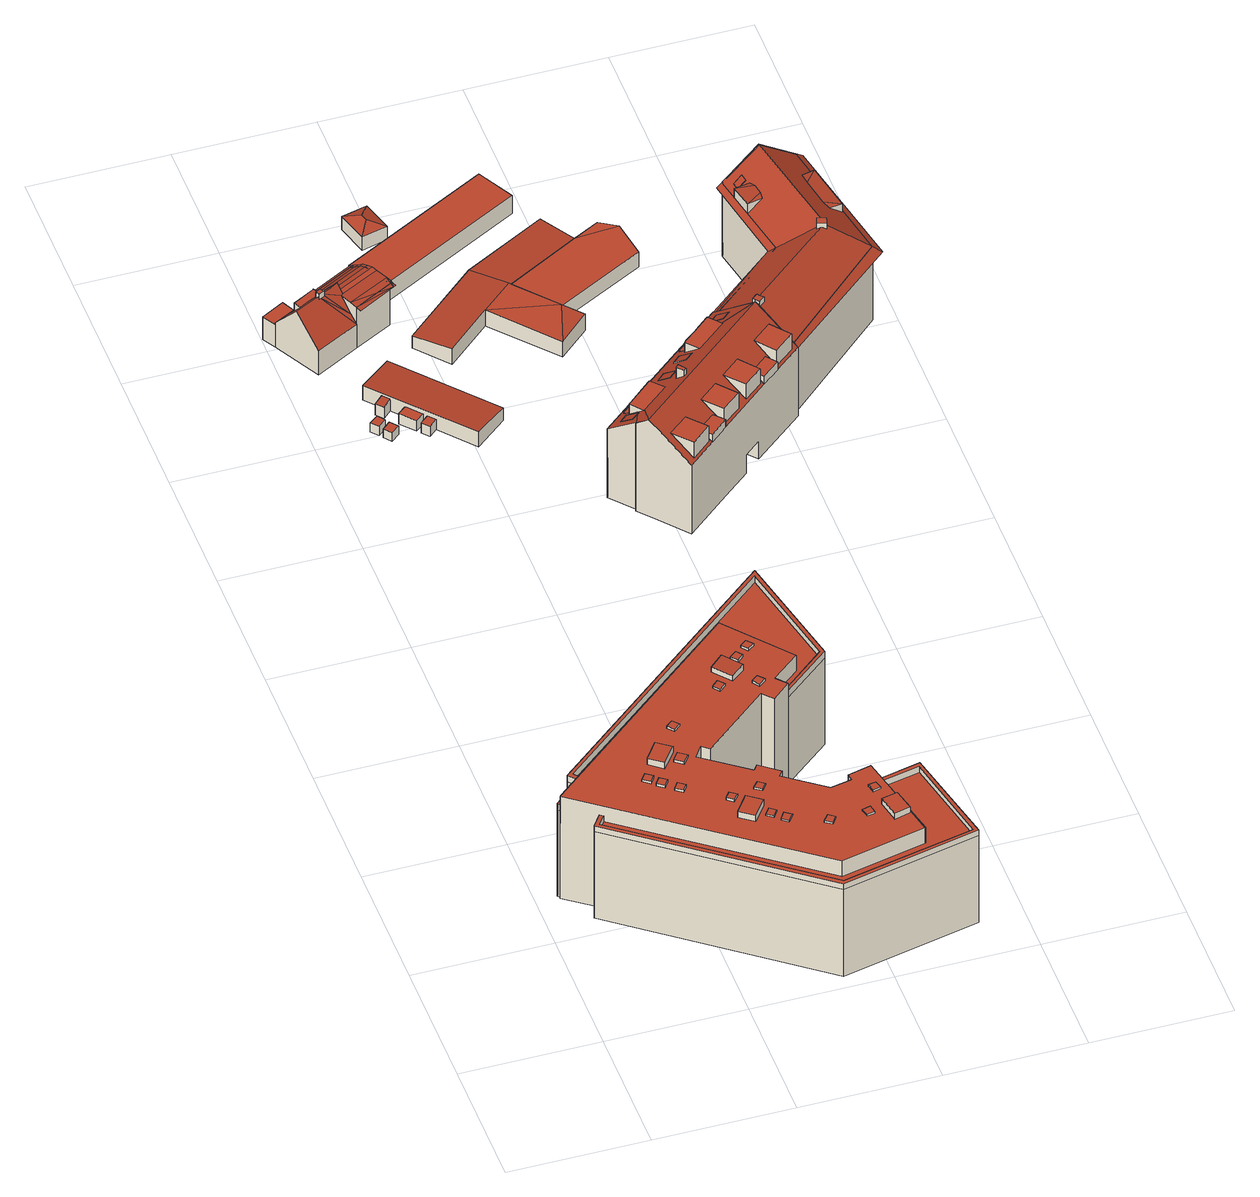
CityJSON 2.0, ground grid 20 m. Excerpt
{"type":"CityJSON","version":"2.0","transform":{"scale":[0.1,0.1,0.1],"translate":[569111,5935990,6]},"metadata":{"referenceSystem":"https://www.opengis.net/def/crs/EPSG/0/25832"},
"CityObjects":{
"building1":{"type":"Building","attributes":{"Grundfläche 2D":"1302.362611","Grundhöhe NN":"8.165"},"children":["building1-1","building1-2","building1-3","building1-4","building1-5","building1-6","building1-7","building1-8","building1-9","building1-10","building1-11","building1-12","building1-13","building1-14","building1-15","building1-16","building1-17","building1-18","building1-19","building1-20"],"geometry":[{"type":"Solid","lod":"3","boundaries":[[[[0,1,2,3,4,5,6,7,8,9,10,11]],[[12,13,14,15,16,17,18,19,20,21,22,23]],[[24,25,26,27,28,29,30,31]],[[32,33,34,35,36,37,38,39,40,41,42,43,44,45,46,47,48,49,50,51,52,53]],[[54,55,56,57,58,59,60,61]],[[28,27,4,3]],[[5,4,27,26]],[[6,5,26,25]],[[7,6,25,24]],[[24,31,8,7]],[[62,63,10,9]],[[63,64,11,10]],[[64,65,0,11]],[[65,66,1,0]],[[66,67,2,1]],[[68,69,15,14]],[[69,70,16,15]],[[70,71,17,16]],[[71,72,18,17]],[[72,73,19,18]],[[73,74,20,19]],[[57,56,22,21]],[[23,22,56,55]],[[12,23,55,54]],[[13,12,54,61]],[[63,62,75,76]],[[64,63,76,77]],[[65,64,77,78]],[[66,65,78,79]],[[67,66,79,80]],[[62,9,8,31,30,37,36,81,75]],[[37,30,29,38]],[[3,2,67,80,82,39,38,29,28]],[[40,39,82,83]],[[41,40,83,84]],[[42,41,84,85]],[[43,42,85,86]],[[44,43,86,87]],[[45,44,87,88]],[[46,45,88,89]],[[47,46,89,90]],[[48,47,90,91]],[[49,48,91,92]],[[50,49,92,93]],[[51,50,93,94]],[[52,51,94,95]],[[13,61,60,32,53,52,95,96,68,14]],[[32,60,59,33]],[[33,59,58,34]],[[35,34,58,57,21,20,74,97,81,36]],[[69,68,96,98]],[[70,69,98,99]],[[71,70,99,100]],[[72,71,100,101]],[[73,72,101,102]],[[74,73,102,97]],[[75,81,97,102,101,100,99,98,96,95,94,93,92,91,90,89,88,87,86,85,84,83,82,80,79,78,77,76]]]],"semantics":{"surfaces":[{"type":"RoofSurface"},{"type":"WallSurface"},{"type":"GroundSurface"}],"values":[[0,0,0,0,0,1,1,1,1,1,1,1,1,1,1,1,1,1,1,1,1,1,1,1,1,1,1,1,1,1,1,1,1,1,1,1,1,1,1,1,1,1,1,1,1,1,1,1,1,1,1,1,1,1,1,1,2]]}}]},
"building1-1":{"type":"BuildingInstallation","parents":["building1"],"geometry":[{"type":"MultiSurface","lod":"3","boundaries":[[[103,104,105,106]],[[106,105,107,108]],[[108,109,103,106]],[[104,103,109,110]],[[110,107,105,104]]],"semantics":{"surfaces":[{"type":"RoofSurface"},{"type":"WallSurface"}],"values":[0,1,1,1,1]}}]},
"building1-2":{"type":"BuildingInstallation","parents":["building1"],"geometry":[{"type":"MultiSurface","lod":"3","boundaries":[[[111,112,113,114]],[[114,113,115,116]],[[116,117,111,114]],[[117,118,112,111]],[[113,112,118,115]]],"semantics":{"surfaces":[{"type":"RoofSurface"},{"type":"WallSurface"}],"values":[0,1,1,1,1]}}]},
"building1-3":{"type":"BuildingInstallation","parents":["building1"],"geometry":[{"type":"MultiSurface","lod":"3","boundaries":[[[119,120,121,122]],[[122,121,123,124]],[[119,122,124,125]],[[120,119,125,126]],[[121,120,126,123]]],"semantics":{"surfaces":[{"type":"RoofSurface"},{"type":"WallSurface"}],"values":[0,1,1,1,1]}}]},
"building1-4":{"type":"BuildingInstallation","parents":["building1"],"geometry":[{"type":"MultiSurface","lod":"3","boundaries":[[[127,128,129,130]],[[130,129,131,132]],[[127,130,132,133]],[[128,127,133,134]],[[134,131,129,128]]],"semantics":{"surfaces":[{"type":"RoofSurface"},{"type":"WallSurface"}],"values":[0,1,1,1,1]}}]},
"building1-5":{"type":"BuildingInstallation","parents":["building1"],"geometry":[{"type":"MultiSurface","lod":"3","boundaries":[[[135,136,137,138]],[[138,137,139,140]],[[135,138,140,141]],[[136,135,141,142]],[[137,136,142,139]]],"semantics":{"surfaces":[{"type":"RoofSurface"},{"type":"WallSurface"}],"values":[0,1,1,1,1]}}]},
"building1-6":{"type":"BuildingInstallation","parents":["building1"],"geometry":[{"type":"MultiSurface","lod":"3","boundaries":[[[143,144,145,146]],[[146,145,147,148]],[[143,146,148,149]],[[144,143,149,150]],[[145,144,150,147]]],"semantics":{"surfaces":[{"type":"RoofSurface"},{"type":"WallSurface"}],"values":[0,1,1,1,1]}}]},
"building1-7":{"type":"BuildingInstallation","parents":["building1"],"geometry":[{"type":"MultiSurface","lod":"3","boundaries":[[[151,152,153,154]],[[154,153,155,156]],[[156,157,151,154]],[[157,158,152,151]],[[153,152,158,155]]],"semantics":{"surfaces":[{"type":"RoofSurface"},{"type":"WallSurface"}],"values":[0,1,1,1,1]}}]},
"building1-8":{"type":"BuildingInstallation","parents":["building1"],"geometry":[{"type":"MultiSurface","lod":"3","boundaries":[[[159,160,161,162]],[[163,164,162,161]],[[164,165,159,162]],[[160,159,165,166]],[[161,160,166,163]]],"semantics":{"surfaces":[{"type":"RoofSurface"},{"type":"WallSurface"}],"values":[0,1,1,1,1]}}]},
"building1-9":{"type":"BuildingInstallation","parents":["building1"],"geometry":[{"type":"MultiSurface","lod":"3","boundaries":[[[167,168,169,170]],[[171,172,170,169]],[[167,170,172,173]],[[168,167,173,174]],[[174,171,169,168]]],"semantics":{"surfaces":[{"type":"RoofSurface"},{"type":"WallSurface"}],"values":[0,1,1,1,1]}}]},
"building1-10":{"type":"BuildingInstallation","parents":["building1"],"geometry":[{"type":"MultiSurface","lod":"3","boundaries":[[[175,176,177,178]],[[179,180,178,177]],[[175,178,180,181]],[[181,182,176,175]],[[177,176,182,179]]],"semantics":{"surfaces":[{"type":"RoofSurface"},{"type":"WallSurface"}],"values":[0,1,1,1,1]}}]},
"building1-11":{"type":"BuildingInstallation","parents":["building1"],"geometry":[{"type":"MultiSurface","lod":"3","boundaries":[[[183,184,185,186]],[[186,185,187,188]],[[183,186,188,189]],[[184,183,189,190]],[[185,184,190,187]]],"semantics":{"surfaces":[{"type":"RoofSurface"},{"type":"WallSurface"}],"values":[0,1,1,1,1]}}]},
"building1-12":{"type":"BuildingInstallation","parents":["building1"],"geometry":[{"type":"MultiSurface","lod":"3","boundaries":[[[191,192,193,194]],[[194,193,195,196]],[[191,194,196,197]],[[192,191,197,198]],[[193,192,198,195]]],"semantics":{"surfaces":[{"type":"RoofSurface"},{"type":"WallSurface"}],"values":[0,1,1,1,1]}}]},
"building1-13":{"type":"BuildingInstallation","parents":["building1"],"geometry":[{"type":"MultiSurface","lod":"3","boundaries":[[[199,200,201,202]],[[202,201,203,204]],[[204,205,199,202]],[[205,206,200,199]],[[201,200,206,203]]],"semantics":{"surfaces":[{"type":"RoofSurface"},{"type":"WallSurface"}],"values":[0,1,1,1,1]}}]},
"building1-14":{"type":"BuildingInstallation","parents":["building1"],"geometry":[{"type":"MultiSurface","lod":"3","boundaries":[[[207,208,209,210]],[[210,209,211,212]],[[207,210,212,213]],[[208,207,213,214]],[[209,208,214,211]]],"semantics":{"surfaces":[{"type":"RoofSurface"},{"type":"WallSurface"}],"values":[0,1,1,1,1]}}]},
"building1-15":{"type":"BuildingInstallation","parents":["building1"],"geometry":[{"type":"MultiSurface","lod":"3","boundaries":[[[215,216,217,218]],[[218,217,219,220]],[[220,221,215,218]],[[221,222,216,215]],[[217,216,222,219]]],"semantics":{"surfaces":[{"type":"RoofSurface"},{"type":"WallSurface"}],"values":[0,1,1,1,1]}}]},
"building1-16":{"type":"BuildingInstallation","parents":["building1"],"geometry":[{"type":"MultiSurface","lod":"3","boundaries":[[[223,224,225,226]],[[227,228,226,225]],[[223,226,228,229]],[[224,223,229,230]],[[230,227,225,224]]],"semantics":{"surfaces":[{"type":"RoofSurface"},{"type":"WallSurface"}],"values":[0,1,1,1,1]}}]},
"building1-17":{"type":"BuildingInstallation","parents":["building1"],"geometry":[{"type":"MultiSurface","lod":"3","boundaries":[[[231,232,233,234,235]],[[233,232,236,237]],[[237,238,234,233]],[[238,239,240,231,235,234]],[[232,231,240,236]]],"semantics":{"surfaces":[{"type":"RoofSurface"},{"type":"WallSurface"}],"values":[0,1,1,1,1]}}]},
"building1-18":{"type":"BuildingInstallation","parents":["building1"],"geometry":[{"type":"MultiSurface","lod":"3","boundaries":[[[241,242,243,244]],[[244,243,245,246]],[[241,244,246,247]],[[242,241,247,248]],[[243,242,248,245]]],"semantics":{"surfaces":[{"type":"RoofSurface"},{"type":"WallSurface"}],"values":[0,1,1,1,1]}}]},
"building1-19":{"type":"BuildingInstallation","parents":["building1"],"geometry":[{"type":"MultiSurface","lod":"3","boundaries":[[[249,250,251,252]],[[252,251,253,254]],[[249,252,254,255]],[[250,249,255,256]],[[251,250,256,253]]],"semantics":{"surfaces":[{"type":"RoofSurface"},{"type":"WallSurface"}],"values":[0,1,1,1,1]}}]},
"building1-20":{"type":"BuildingInstallation","parents":["building1"],"geometry":[{"type":"MultiSurface","lod":"3","boundaries":[[[257,258,259,260]],[[260,259,261,262]],[[257,260,262,263]],[[258,257,263,264]],[[259,258,264,261]]],"semantics":{"surfaces":[{"type":"RoofSurface"},{"type":"WallSurface"}],"values":[0,1,1,1,1]}}]},
"building2":{"type":"Building","attributes":{"Grundfläche 2D":"4.477126","Grundhöhe NN":"8.113"},"geometry":[{"type":"Solid","lod":"3","boundaries":[[[[265,266,267,268]],[[269,270,271,272]],[[273,274,268,267]],[[274,275,265,268]],[[275,276,266,265]],[[276,273,267,266]],[[277,278,272,271]],[[278,279,269,272]],[[279,280,270,269]],[[280,277,271,270]],[[276,275,274,273]],[[280,279,278,277]]]],"semantics":{"surfaces":[{"type":"RoofSurface"},{"type":"WallSurface"},{"type":"GroundSurface"}],"values":[[0,0,1,1,1,1,1,1,1,1,2,2]]}}]},
"building3":{"type":"Building","attributes":{"Grundfläche 2D":"109.420294","Grundhöhe NN":"6.974"},"children":["building3-1","building3-2","building3-3"],"geometry":[{"type":"MultiSurface","lod":"3","boundaries":[[[281,282,283,284,285,286,287,288,289,290,291,292]],[[293,294,295,296,297,298,299,300,301,302,303,304,305]],[[296,288,287,306,307,297]],[[282,281,292,300,299,308,283]],[[309,292,291,290,310,311]],[[292,309,311,312,313]],[[300,312,314,315]],[[300,292,313,312]],[[301,300,315,316,317,302]],[[318,319,320,321]],[[322,323,324]],[[323,325,324]],[[326,323,327,328]],[[323,326,329]],[[323,329,330,325]],[[315,314,325,330,329,331,332,316]],[[333,316,332,331,334,335]],[[336,333,335,334,337,338]],[[339,336,338,337,340,341]],[[342,305,343,339,341,340,344,345]],[[346,342,345,344,347,348]],[[349,350,351,346,348,347,352,353]],[[319,318,354,355]],[[320,319,355,356]],[[321,320,356,357]],[[290,289,321,357,358,310]],[[311,310,358,359]],[[339,303,302,317,316,333,336]],[[303,339,343,304]],[[343,305,304]],[[294,360,361,295]],[[318,321,289,288,296,295,361,354]],[[362,363,360,294,351]],[[342,346,351,294,293,305]],[[314,312,311,324,325]],[[324,311,359,364,365]],[[366,363,362,348,345,341,338,335,332,330,367,368,365,364,369]],[[355,354,361,360,363,366,369,364,359,358,357,356]],[[368,326,328,327,323,324,365]],[[330,329,326,367]],[[368,367,326]],[[329,330,332,331]],[[331,332,335,334]],[[334,335,338,337]],[[337,338,341,340]],[[340,341,345,344]],[[344,345,348,347]],[[350,349,353,352,347,348,362,351]]],"semantics":{"surfaces":[{"type":"RoofSurface"},{"type":"WallSurface"},{"type":"GroundSurface"}],"values":[0,0,0,0,0,0,0,0,0,0,0,0,0,0,0,0,0,0,0,0,0,0,1,1,1,1,1,1,1,1,1,1,1,1,1,1,1,2,0,0,0,0,0,0,0,0,0,0]}}]},
"building3-1":{"type":"BuildingInstallation","parents":["building3"],"geometry":[{"type":"MultiSurface","lod":"3","boundaries":[[[370,371,372,373,374,375,376,282]],[[376,375,284]],[[373,372,377]],[[377,298,299,308,283,284,375,374,373]]],"semantics":{"surfaces":[{"type":"RoofSurface"},{"type":"WallSurface"}],"values":[0,1,1,1]}}]},
"building3-2":{"type":"BuildingInstallation","parents":["building3"],"geometry":[{"type":"MultiSurface","lod":"3","boundaries":[[[378,379,380,381,382,383,384]],[[313,385,382,381,386,309]],[[385,300,387,384,383,382]],[[379,378,384,387,281,388]],[[388,292,386,381,380,379]]],"semantics":{"surfaces":[{"type":"RoofSurface"},{"type":"WallSurface"}],"values":[0,1,1,1,1]}}]},
"building3-3":{"type":"BuildingInstallation","parents":["building3"],"geometry":[{"type":"MultiSurface","lod":"3","boundaries":[[[389,390,391,392,393,394]],[[392,391,284,283,308,299,298]],[[298,297,393,392]],[[297,307,306,287,286,285,390,389,394,393]],[[285,284,391,390]]],"semantics":{"surfaces":[{"type":"RoofSurface"},{"type":"WallSurface"}],"values":[0,1,1,1,1]}}]},
"building4":{"type":"Building","attributes":{"Grundfläche 2D":"114.506652","Grundhöhe NN":"7.712"},"geometry":[{"type":"Solid","lod":"3","boundaries":[[[[395,396,397,398]],[[399,400,401,402]],[[403,404,405,406]],[[407,408,409,410]],[[409,408,411,412,403,406,413,414,401,400,415,416,396,395,417,418]],[[397,396,416,419]],[[398,397,419,420]],[[395,398,420,417]],[[402,401,414,421]],[[399,402,421,422]],[[400,399,422,415]],[[404,403,412,423]],[[405,404,423,424]],[[406,405,424,413]],[[410,409,418,425]],[[407,410,425,426]],[[408,407,426,411]],[[413,424,423,412,411,426,425,418,417,420,419,416,415,422,421,414]]]],"semantics":{"surfaces":[{"type":"RoofSurface"},{"type":"WallSurface"},{"type":"GroundSurface"}],"values":[[0,0,0,0,1,1,1,1,1,1,1,1,1,1,1,1,1,2]]}}]},
"building5":{"type":"Building","attributes":{"Grundfläche 2D":"18.500724","Grundhöhe NN":"6.400"},"geometry":[{"type":"Solid","lod":"3","boundaries":[[[[427,428,429,430]],[[428,431,429]],[[427,430,432]],[[428,427,432,431]],[[433,434,430,429]],[[434,435,432,430]],[[435,436,431,432]],[[436,433,429,431]],[[436,435,434,433]]]],"semantics":{"surfaces":[{"type":"RoofSurface"},{"type":"WallSurface"},{"type":"GroundSurface"}],"values":[[0,0,0,0,1,1,1,1,2]]}}]},
"building6":{"type":"Building","attributes":{"Grundfläche 2D":"145.901637","Grundhöhe NN":"6.739"},"geometry":[{"type":"Solid","lod":"3","boundaries":[[[[437,438,439,440]],[[441,442,440,439]],[[442,443,437,440]],[[443,444,438,437]],[[444,441,439,438]],[[444,443,442,441]]]],"semantics":{"surfaces":[{"type":"RoofSurface"},{"type":"WallSurface"},{"type":"GroundSurface"}],"values":[[0,1,1,1,1,2]]}}]},
"building7":{"type":"Building","attributes":{"Grundfläche 2D":"236.874669","Grundhöhe NN":"7.445"},"geometry":[{"type":"Solid","lod":"3","boundaries":[[[[445,446,447,448,449]],[[450,451,448]],[[448,451,452,449]],[[453,451,450]],[[454,455,445,449,452]],[[446,445,456,457]],[[447,446,457,458]],[[448,447,458,459]],[[450,448,459,460]],[[453,450,460,461]],[[451,453,461,462,452]],[[449,452,449,445]],[[454,452,462,463]],[[455,454,463,464]],[[445,455,464,456]],[[456,464,463,462,461,460,459,458,457]]]],"semantics":{"surfaces":[{"type":"RoofSurface"},{"type":"WallSurface"},{"type":"GroundSurface"}],"values":[[0,0,0,0,0,1,1,1,1,1,1,1,1,1,1,2]]}}]},
"building8":{"type":"Building","attributes":{"Grundfläche 2D":"303.420668","Grundhöhe NN":"7.930"},"children":["building8-1","building8-2","building8-3","building8-4","building8-5","building8-6","building8-7"],"geometry":[{"type":"MultiSurface","lod":"3","boundaries":[[[465,466,467,468]],[[469,470,471,472]],[[473,474,475,476,477,478,479,480,481,482,483,484,485]],[[486,487,488,489,490,491,475,474,492,493,494,495,496,497,498,499,500,501,481]],[[482,481,501]],[[502,503,504,500,499,505,506]],[[492,507,493]],[[502,506,508,509,510,511,507,492,512,504,503]],[[513,500,504]],[[501,500,514,515,516,517,518,519,520,467,466,521,522],[523,524,472,471],[525,526,527,528],[529,530,531,532],[533,534,535,536]],[[537,536,535,538]],[[498,539,540,541,542,505,499]],[[532,531,543,544]],[[545,546,547,548,549,550,551,552,487,486]],[[553,554,518,517]],[[526,555,556,527]],[[465,468,520,521]],[[466,465,521]],[[467,520,468]],[[537,538,534,533]],[[537,533,536]],[[534,538,535]],[[506,505,542,508]],[[497,539,498]],[[497,496,557,558,509,508,542,541,540,539]],[[544,543,530,529]],[[532,544,529]],[[531,530,543]],[[487,552,488]],[[481,480,479,547,546,545,486]],[[479,478,559,560,550,549,548,547]],[[560,489,488,552,551,550]],[[554,519,518]],[[553,517,516]],[[554,553,516,519]],[[470,469,524,523]],[[470,523,471]],[[524,469,472]],[[556,555,525,528]],[[527,556,528]],[[526,525,555]],[[474,473,485,561,562,563,564,565,566,512,492]],[[504,512,566,567]],[[513,504,567,568]],[[569,515,514,500,513,568,570]],[[571,572,573,574,575,522,521,520,519,516,515,569,576]],[[577,561,485,484,483,482,501,522,575,578]],[[572,571,565,564]],[[574,573,563,562]],[[577,578,575,574,562,561]],[[570,568,567,566,565,571,576,569]],[[564,563,573,572]]],"semantics":{"surfaces":[{"type":"RoofSurface"},{"type":"WallSurface"},{"type":"GroundSurface"},{"type":"OuterCeilingSurface"}],"values":[0,0,0,0,0,0,0,0,0,0,0,0,0,0,0,0,1,1,1,1,1,1,1,1,1,1,1,1,1,1,1,1,1,1,1,1,1,1,1,1,1,1,1,1,1,1,1,1,1,2,2,3]}}]},
"building8-1":{"type":"BuildingInstallation","parents":["building8"],"geometry":[{"type":"MultiSurface","lod":"3","boundaries":[[[579,580,581,582]],[[582,581,583,584]],[[579,582,584,585]],[[580,579,585,586]],[[581,580,586,583]]],"semantics":{"surfaces":[{"type":"RoofSurface"},{"type":"WallSurface"}],"values":[0,1,1,1,1]}}]},
"building8-2":{"type":"BuildingInstallation","parents":["building8"],"geometry":[{"type":"MultiSurface","lod":"3","boundaries":[[[587,588,589,590]],[[590,589,591,592]],[[587,590,592,593]],[[588,587,593,594]],[[589,588,594,591]]],"semantics":{"surfaces":[{"type":"RoofSurface"},{"type":"WallSurface"}],"values":[0,1,1,1,1]}}]},
"building8-3":{"type":"BuildingInstallation","parents":["building8"],"geometry":[{"type":"MultiSurface","lod":"3","boundaries":[[[595,596,597,477,598,599,600,490,601]],[[560,595,601,489]],[[559,478,597,596,595,560]],[[477,597,478]],[[601,490,489]],[[598,477,476]],[[599,598,476,475]],[[475,491,600,599]],[[490,600,491]]],"semantics":{"surfaces":[{"type":"RoofSurface"},{"type":"WallSurface"}],"values":[0,1,1,1,1,1,1,1,1]}}]},
"building8-4":{"type":"BuildingInstallation","parents":["building8"],"geometry":[{"type":"MultiSurface","lod":"3","boundaries":[[[602,603,604,605,606]],[[603,602,607]],[[606,605,608,609]],[[610,607,602,606,609,503]],[[610,502,611,604,603,607]],[[605,604,611,608]]],"semantics":{"surfaces":[{"type":"RoofSurface"},{"type":"WallSurface"}],"values":[0,0,1,1,1,1]}}]},
"building8-5":{"type":"BuildingInstallation","parents":["building8"],"geometry":[{"type":"MultiSurface","lod":"3","boundaries":[[[612,613,614,615]],[[615,614,616,617]],[[617,618,612,615]],[[613,612,618,619]],[[619,616,614,613]]],"semantics":{"surfaces":[{"type":"RoofSurface"},{"type":"WallSurface"}],"values":[0,1,1,1,1]}}]},
"building8-6":{"type":"BuildingInstallation","parents":["building8"],"geometry":[{"type":"MultiSurface","lod":"3","boundaries":[[[620,621,622,510,623,624,495,625]],[[623,509,558,557,496,624]],[[495,624,496]],[[623,510,509]],[[625,495,494]],[[511,622,621,620,625,494,493,507]],[[510,622,511]]],"semantics":{"surfaces":[{"type":"RoofSurface"},{"type":"WallSurface"}],"values":[0,1,1,1,1,1,1]}}]},
"building8-7":{"type":"BuildingInstallation","parents":["building8"],"geometry":[{"type":"MultiSurface","lod":"3","boundaries":[[[626,627,628,629]],[[629,628,630,631]],[[626,629,631,632]],[[632,633,627,626]],[[633,630,628,627]]],"semantics":{"surfaces":[{"type":"RoofSurface"},{"type":"WallSurface"}],"values":[0,1,1,1,1]}}]},
"building9":{"type":"Building","attributes":{"Grundfläche 2D":"122.440970","Grundhöhe NN":"7.389"},"geometry":[{"type":"Solid","lod":"3","boundaries":[[[[634,454,452,635,636]],[[454,634,637]],[[636,635,638,639]],[[634,636,639,640]],[[637,634,640,641]],[[452,454,637,641,462]],[[635,452,462,638]],[[640,639,638,462,641]]]],"semantics":{"surfaces":[{"type":"RoofSurface"},{"type":"WallSurface"},{"type":"GroundSurface"}],"values":[[0,0,1,1,1,1,1,2]]}}]},
"building10":{"type":"Building","attributes":{"Grundfläche 2D":"387.678519","Grundhöhe NN":"7.765"},"children":["building10-1","building10-2","building10-3"],"geometry":[{"type":"Solid","lod":"3","boundaries":[[[[642,643,644]],[[645,644,643,646]],[[646,647,645]],[[648,649,650,651]],[[652,648,651]],[[650,649,653]],[[654,655,656,657,658,659,660,661],[647,646,643,642,662,663]],[[664,665,657,656,655,654,666,667],[648,652,668,669,653,649]],[[482,670,671,672,657,665,664,667,484,673,483]],[[670,482,674,671]],[[674,482,501,675]],[[675,676,522,660,659,658,657,672,671]],[[671,674,675]],[[662,642,644]],[[663,645,647]],[[644,645,663,662]],[[651,650,669,668]],[[668,652,651]],[[653,669,650]],[[676,675,501,482,677,678,679]],[[482,483,673,680,677]],[[681,659,676,679,682]],[[683,681,682,684]],[[685,655,683,684,686]],[[687,688,664,685,686,689]],[[673,690,688,687,680]],[[684,682,679,678,677,680,687,689,686]],[[659,660,522,676]],[[655,654,661,660,659,681,683]],[[655,685,664,667,666,654]],[[667,664,688,690,673,484]]]],"semantics":{"surfaces":[{"type":"RoofSurface"},{"type":"WallSurface"},{"type":"GroundSurface"}],"values":[[0,0,0,0,0,0,0,0,0,0,0,0,0,1,1,1,1,1,1,1,1,1,1,1,1,1,2,0,0,0,0]]}}]},
"building10-1":{"type":"BuildingInstallation","parents":["building10"],"geometry":[{"type":"MultiSurface","lod":"3","boundaries":[[[691,692,693,694]],[[694,693,695,696]],[[691,694,696,697]],[[692,691,697,698]],[[693,692,698,695]]],"semantics":{"surfaces":[{"type":"RoofSurface"},{"type":"WallSurface"}],"values":[0,1,1,1,1]}}]},
"building10-2":{"type":"BuildingInstallation","parents":["building10"],"geometry":[{"type":"MultiSurface","lod":"3","boundaries":[[[699,700,701,702,703,704,705,706]],[[483,482,703,702]],[[482,501,675,704,703]],[[705,704,675,707]],[[699,706,705,707,674]],[[674,671,699]],[[671,708,700,699]],[[702,701,700,708,670,483]]],"semantics":{"surfaces":[{"type":"RoofSurface"},{"type":"WallSurface"}],"values":[0,1,1,1,1,1,1,1]}}]},
"building10-3":{"type":"BuildingInstallation","parents":["building10"],"geometry":[{"type":"MultiSurface","lod":"3","boundaries":[[[709,710,711,712,713,714,715]],[[716,672,717,713,712,711]],[[718,715,714,713,717,658]],[[719,709,715,718,656]],[[719,665,716,711,710,709]]],"semantics":{"surfaces":[{"type":"RoofSurface"},{"type":"WallSurface"}],"values":[0,1,1,1,1]}}]}
},
"vertices":[
[530,47,185],[498,194,185],[432,180,185],[433,174,185],[495,187,185],[524,50,185],[333,9,185],[65,211,185],[75,225,185],[70,229,185],[57,211,185],[331,3,185],[441,437,186],[373,380,186],[376,376,186],[447,435,186],[409,612,186],[54,313,186],[65,300,186],[25,266,186],[28,262,186],[73,300,186],[62,313,186],[406,602,186],[65,211,175],[333,9,175],[524,50,175],[495,187,175],[433,174,175],[460,55,175],[337,28,175],[75,225,175],[364,390,202],[404,423,202],[328,514,202],[28,262,202],[27,261,202],[337,28,202],[460,55,202],[430,191,202],[396,183,202],[398,173,202],[367,167,202],[311,209,202],[317,217,202],[289,239,202],[283,230,202],[219,278,202],[231,295,202],[242,287,202],[338,368,202],[351,352,202],[377,375,202],[376,376,202],[441,437,175],[406,602,175],[62,313,175],[73,300,175],[328,514,175],[404,423,175],[364,390,175],[373,380,175],[70,229,175],[57,211,175],[331,3,175],[530,47,175],[498,194,175],[432,180,175],[376,376,175],[447,435,175],[409,612,175],[54,313,175],[65,300,175],[25,266,175],[28,262,175],[70,229,22],[57,211,22],[331,3,22],[530,47,22],[498,194,22],[432,180,22],[27,261,22],[430,191,22],[396,183,22],[398,173,22],[367,167,22],[311,209,22],[317,217,22],[289,239,22],[283,230,22],[219,278,22],[231,295,22],[242,287,22],[338,368,22],[351,352,22],[377,375,22],[376,376,22],[28,262,22],[447,435,22],[409,612,22],[54,313,22],[65,300,22],[25,266,22],
[417,142,205],[428,145,205],[425,156,205],[414,154,205],[425,156,202],[414,154,202],[417,142,202],[428,145,202],
[182,218,206],[189,227,206],[179,235,206],[172,225,206],[179,235,202],[172,225,202],[182,218,202],[189,227,202],
[281,189,205],[288,198,205],[279,205,205],[271,196,205],[279,205,202],[271,196,202],[281,189,202],[288,198,202],
[200,269,206],[209,281,206],[197,290,206],[188,278,206],[197,290,202],[188,278,202],[200,269,202],[209,281,202],
[162,234,206],[169,244,206],[159,251,206],[152,241,206],[159,251,202],[152,241,202],[162,234,202],[169,244,202],
[279,135,205],[286,145,205],[277,152,205],[270,142,205],[277,152,202],[270,142,202],[279,135,202],[286,145,202],
[350,389,206],[342,398,206],[333,391,206],[340,381,206],[333,391,202],[340,381,202],[350,389,202],[342,398,202],
[348,99,205],[355,109,205],[346,116,205],[338,106,205],[346,116,202],[338,106,202],[348,99,202],[355,109,202],
[337,442,206],[330,451,206],[320,443,206],[328,434,206],[320,443,202],[328,434,202],[337,442,202],[330,451,202],
[427,83,212],[450,89,212],[443,121,212],[420,116,212],[443,121,202],[420,116,202],[427,83,202],[450,89,202],
[217,341,206],[209,350,206],[200,342,206],[208,333,206],[200,342,202],[208,333,202],[217,341,202],[209,350,202],
[295,121,205],[303,131,205],[293,138,205],[286,128,205],[293,138,202],[286,128,202],[295,121,202],[303,131,202],
[357,458,206],[349,467,206],[340,460,206],[347,451,206],[340,460,202],[347,451,202],[357,458,202],[349,467,202],
[239,180,206],[247,189,206],[237,196,206],[230,187,206],[237,196,202],[230,187,202],[239,180,202],[247,189,202],
[329,417,213],[308,443,213],[289,427,211],[310,402,211],[289,427,202],[310,402,202],[329,417,202],[308,443,202],
[147,247,206],[154,257,206],[144,264,206],[137,255,206],[144,264,202],[137,255,202],[147,247,202],[154,257,202],
[193,295,213],[173,310,213],[154,284,213],[173,269,213],[192,294,213],[173,310,202],[154,284,202],[173,269,202],[192,294,202],[193,295,202],
[254,135,213],[273,161,213],[253,176,213],[234,150,213],[253,176,202],[234,150,202],[254,135,202],[273,161,202],
[298,396,206],[290,405,206],[281,397,206],[288,388,206],[281,397,202],[288,388,202],[298,396,202],[290,405,202],
[395,100,205],[406,102,205],[404,114,205],[392,111,205],[404,114,202],[392,111,202],[395,100,202],[406,102,202],
[94,1193,37],[86,1203,37],[73,1193,37],[82,1183,37],[107,1177,36],[98,1188,36],[86,1178,36],[95,1167,36],[73,1193,21],[82,1183,21],[94,1193,21],[86,1203,21],[86,1178,21],[95,1167,21],[107,1177,21],[98,1188,21],
[68,1389,94],[47,1393,79],[45,1405,65],[37,1400,65],[34,1406,57],[44,1412,57],[45,1413,57],[43,1416,52],[11,1399,52],[29,1364,98],[50,1375,98],[64,1382,98],[82,1419,70],[77,1427,59],[74,1433,51],[63,1427,51],[65,1423,56],[68,1417,65],[65,1415,65],[71,1386,98],[83,1392,98],[96,1400,98],[90,1412,82],[86,1410,82],[85,1412,79],[46,1413,57],[64,1422,56],[51,1408,65],[67,1381,95],[48,1330,52],[111,1364,52],[106,1373,64],[68,1381,95],[98,1388,85],[98,1389,85],[101,1391,85],[97,1398,96],[43,1416,50],[33,1436,50],[0,1418,50],[11,1399,50],[114,1357,81],[169,1387,81],[111,1364,82],[106,1373,84],[169,1398,83],[173,1389,81],[170,1395,82],[165,1404,84],[161,1402,84],[157,1420,85],[152,1418,85],[97,1398,85],[153,1428,85],[148,1425,85],[94,1405,84],[149,1434,84],[145,1432,84],[90,1412,81],[145,1442,81],[141,1439,81],[82,1419,73],[86,1410,81],[141,1450,73],[136,1448,73],[78,1426,67],[137,1458,67],[132,1455,67],[129,1461,62],[75,1432,62],[77,1427,66],[136,1459,66],[134,1463,62],[43,1416,10],[33,1436,10],[0,1418,10],[11,1399,10],[48,1330,10],[111,1364,10],[77,1427,10],[74,1433,10],[132,1456,66],[132,1456,10],[166,1393,10],[166,1393,82],[164,1396,10],[164,1396,83],[164,1395,83],[164,1395,10],
[59,1399,79],[67,1403,79],[75,1407,79],[69,1418,79],[68,1417,79],[37,1400,79],[42,1390,79],[69,1418,65],
[68,1389,104],[62,1386,104],[64,1382,104],[65,1380,104],[73,1384,104],[71,1386,104],[69,1390,104],[73,1384,95],[65,1380,95],[69,1390,94],[62,1386,94],
[44,1412,51],[34,1406,51],[37,1400,51],[68,1417,51],[65,1423,51],[45,1413,51],
[85,1259,43],[200,1126,43],[246,1165,39],[131,1298,39],[146,1165,35],[158,1175,35],[149,1185,35],[137,1175,35],[127,1211,35],[115,1201,35],[133,1180,35],[145,1190,35],[100,1217,36],[112,1228,38],[104,1238,38],[91,1227,36],[112,1228,17],[127,1211,17],[145,1190,17],[149,1185,17],[158,1175,17],[200,1126,17],[85,1259,17],[104,1238,17],[246,1165,17],[131,1298,17],[137,1175,17],[146,1165,17],[115,1201,17],[133,1180,17],[91,1227,17],[100,1217,17],
[192,1570,35],[189,1580,35],[166,1593,27],[179,1547,27],[203,1603,27],[216,1557,27],[166,1593,4],[179,1547,4],[216,1557,4],[203,1603,4],
[357,1603,39],[141,1488,39],[169,1435,39],[385,1550,39],[169,1435,7],[385,1550,7],[357,1603,7],[141,1488,7],
[287,1432,38],[178,1337,36],[218,1291,41],[282,1348,42],[327,1387,43],[359,1260,40],[379,1326,43],[329,1384,43],[403,1299,43],[435,1442,43],[406,1497,38],[287,1432,14],[178,1337,14],[218,1291,14],[282,1348,14],[359,1260,14],[403,1299,14],[329,1384,14],[435,1442,14],[406,1497,14],
[574,1018,154],[562,1033,154],[537,1012,154],[549,997,154],[417,889,169],[445,913,169],[422,939,169],[394,916,169],[497,1123,140],[459,1091,140],[467,1092,143],[500,1120,143],[502,1118,145],[507,1112,151],[509,1113,151],[522,1098,166],[523,1097,168],[570,1101,189],[568,1104,186],[529,1149,140],[529,1150,140],[524,1095,169],[481,1059,169],[466,1076,151],[469,1080,151],[464,1086,145],[462,1088,143],[387,1030,140],[386,1023,143],[390,1026,143],[392,1024,145],[397,1018,151],[399,1020,151],[415,1002,169],[376,969,169],[368,928,189],[571,1101,189],[367,972,162],[366,968,164],[357,945,173],[375,968,169],[368,976,161],[384,1021,143],[360,986,151],[363,988,151],[357,995,145],[356,997,143],[328,979,140],[355,943,173],[377,917,179],[410,878,140],[450,912,140],[437,927,154],[462,948,154],[475,934,140],[549,997,140],[574,1018,140],[613,1051,140],[445,913,142],[417,889,142],[575,1024,142],[553,1051,169],[581,1075,169],[603,1048,142],[502,961,142],[475,939,142],[452,965,169],[479,988,169],[543,997,142],[517,975,142],[494,1001,169],[521,1024,169],[543,997,169],[517,975,169],[399,1020,169],[397,1018,169],[363,988,169],[360,986,169],[475,939,169],[502,961,169],[523,1097,169],[522,1098,169],[509,1113,169],[507,1112,169],[487,1094,169],[486,1093,169],[469,1080,169],[466,1076,169],[450,912,154],[475,934,154],[575,1024,169],[603,1048,169],[383,1006,151],[377,1001,151],[487,1094,151],[486,1093,151],[529,1150,19],[454,1086,19],[454,1086,51],[430,1066,51],[430,1066,19],[328,979,19],[357,945,19],[355,943,19],[410,878,19],[377,917,19],[514,967,19],[514,967,51],[538,988,51],[538,988,19],[613,1051,19],[475,934,19],[568,1104,19],[571,1101,19],
[440,1000,193],[444,1003,193],[436,1013,193],[432,1009,193],[436,1013,173],[432,1009,173],[440,1000,183],[444,1003,183],
[470,1057,166],[457,1072,151],[446,1062,151],[458,1047,166],[446,1062,150],[458,1047,165],[470,1057,165],[457,1072,150],
[486,1093,145],[487,1094,145],[507,1112,145],[500,1120,145],[467,1092,145],[462,1088,145],[469,1080,145],
[366,968,165],[367,972,163],[356,985,151],[345,976,151],[357,961,165],[368,970,165],[345,976,150],[357,961,164],[368,970,164],[356,985,150],
[439,1031,166],[427,1046,151],[416,1036,151],[428,1021,166],[416,1036,150],[428,1021,165],[439,1031,165],[427,1046,150],
[386,1023,145],[384,1021,145],[356,997,145],[363,988,145],[397,1018,145],[390,1026,145],
[540,1117,166],[528,1132,151],[516,1122,151],[529,1107,166],[516,1122,150],[529,1107,165],[540,1117,165],[528,1132,150],
[498,1447,43],[379,1326,40],[507,1394,40],[473,1462,43],[379,1326,14],[507,1394,14],[498,1447,14],[473,1462,14],
[714,1341,163],[715,1324,165],[732,1345,163],[746,1272,163],[723,1281,165],[728,1269,163],[651,1324,165],[648,1339,165],[622,1344,163],[629,1310,163],[650,1314,163],[644,1348,163],[670,1388,189],[670,1387,189],[703,1220,189],[703,1216,189],[706,1215,187],[762,1196,149],[775,1191,140],[734,1400,140],[732,1345,149],[746,1272,149],[643,1236,146],[694,1219,183],[608,1376,140],[634,1239,140],[629,1310,146],[622,1344,146],[575,1110,186],[578,1108,189],[698,1211,189],[535,1143,146],[578,1107,189],[575,1096,184],[609,1056,145],[570,1101,18],[571,1101,18],[609,1056,18],[535,1143,18],[763,1197,147],[763,1197,18],[725,1397,147],[725,1397,18],[616,1376,146],[616,1376,18],[643,1235,18],[643,1235,147],[643,1236,18],[627,1221,146],
[641,1354,163],[639,1366,163],[627,1363,153],[629,1352,153],[627,1363,152],[629,1352,152],[641,1354,162],[639,1366,162],
[578,1108,193],[576,1110,193],[575,1110,193],[568,1104,193],[570,1101,193],[575,1096,193],[583,1102,193],[578,1107,193],[583,1102,184],[576,1110,186],
[695,1223,195],[694,1219,195],[692,1213,195],[698,1211,195],[704,1209,195],[706,1215,195],[707,1219,195],[692,1213,185],[704,1209,185],[707,1219,186],[695,1223,184]
]}
